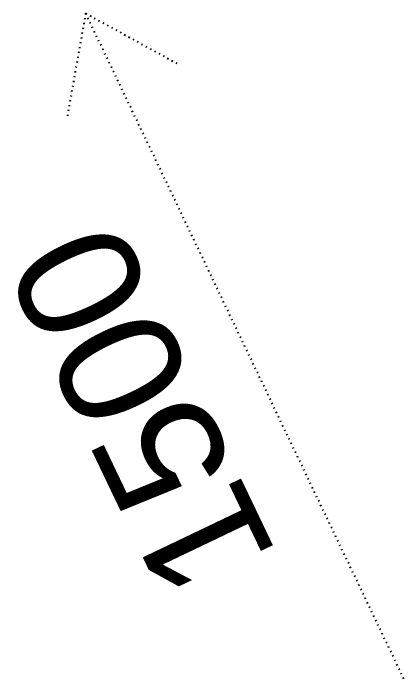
# Model space of a CAD drawing. Header units: metres. Extents: x 678805 to 1359287, y 2747329 to 5497370.
# Drawn here: x 679304.4 to 679336.3, y 2747458 to 2747512.2 of the extents above; entities that cross this region are included whole.
import ezdxf

# ---------------------------------------------------------------- set-up
doc = ezdxf.new("R2010")
doc.units = ezdxf.units.M
doc.linetypes.add('XREF_MON_WATERFEATURE$0$DASH_1', pattern=[0.4, 0.1, -0.3])
doc.layers.add('02-L-Waterfeatures 01', color=7, linetype='Continuous', true_color=0x4da6ff)
doc.layers.add('XREF_MON_WATERFEATURE$0$00_XREF', color=255, linetype='Continuous')
doc.styles.add('XREF_MON_WATERFEATURE$0$Standard', font='arial.ttf')

# ---------------------------------------------------------------- blocks, each defined once
blk = doc.blocks.new('XREF_MON_WATERFEATURE')
at = {"layer": 'XREF_MON_WATERFEATURE$0$00_XREF', "color": 3, "linetype": 'XREF_MON_WATERFEATURE$0$DASH_1'}
for p, q in [((679310.3249, 2747512.2137), (679308.8063, 2747503.6879)), ((679336.263, 2747457.9737), (679310.3249, 2747512.2137)), ((679310.3249, 2747512.2137), (679317.9148, 2747508.0436))]:
    blk.add_line(p, q, dxfattribs=at)
at = {"layer": 'XREF_MON_WATERFEATURE$0$00_XREF', "color": 3, "linetype": 'XREF_MON_WATERFEATURE$0$DASH_1', "style": 'XREF_MON_WATERFEATURE$0$Standard'}
blk.add_text('1500', height=10, rotation=115.55758, dxfattribs=at).set_placement((679326.055, 2747467.8948))

msp = doc.modelspace()

# ---------------------------------------------------------------- block references
at = {"layer": '02-L-Waterfeatures 01', "color": 18, "true_color": 0x000000}
msp.add_blockref('XREF_MON_WATERFEATURE', (0, 0), dxfattribs=at)

doc.saveas('drawing.dxf')
